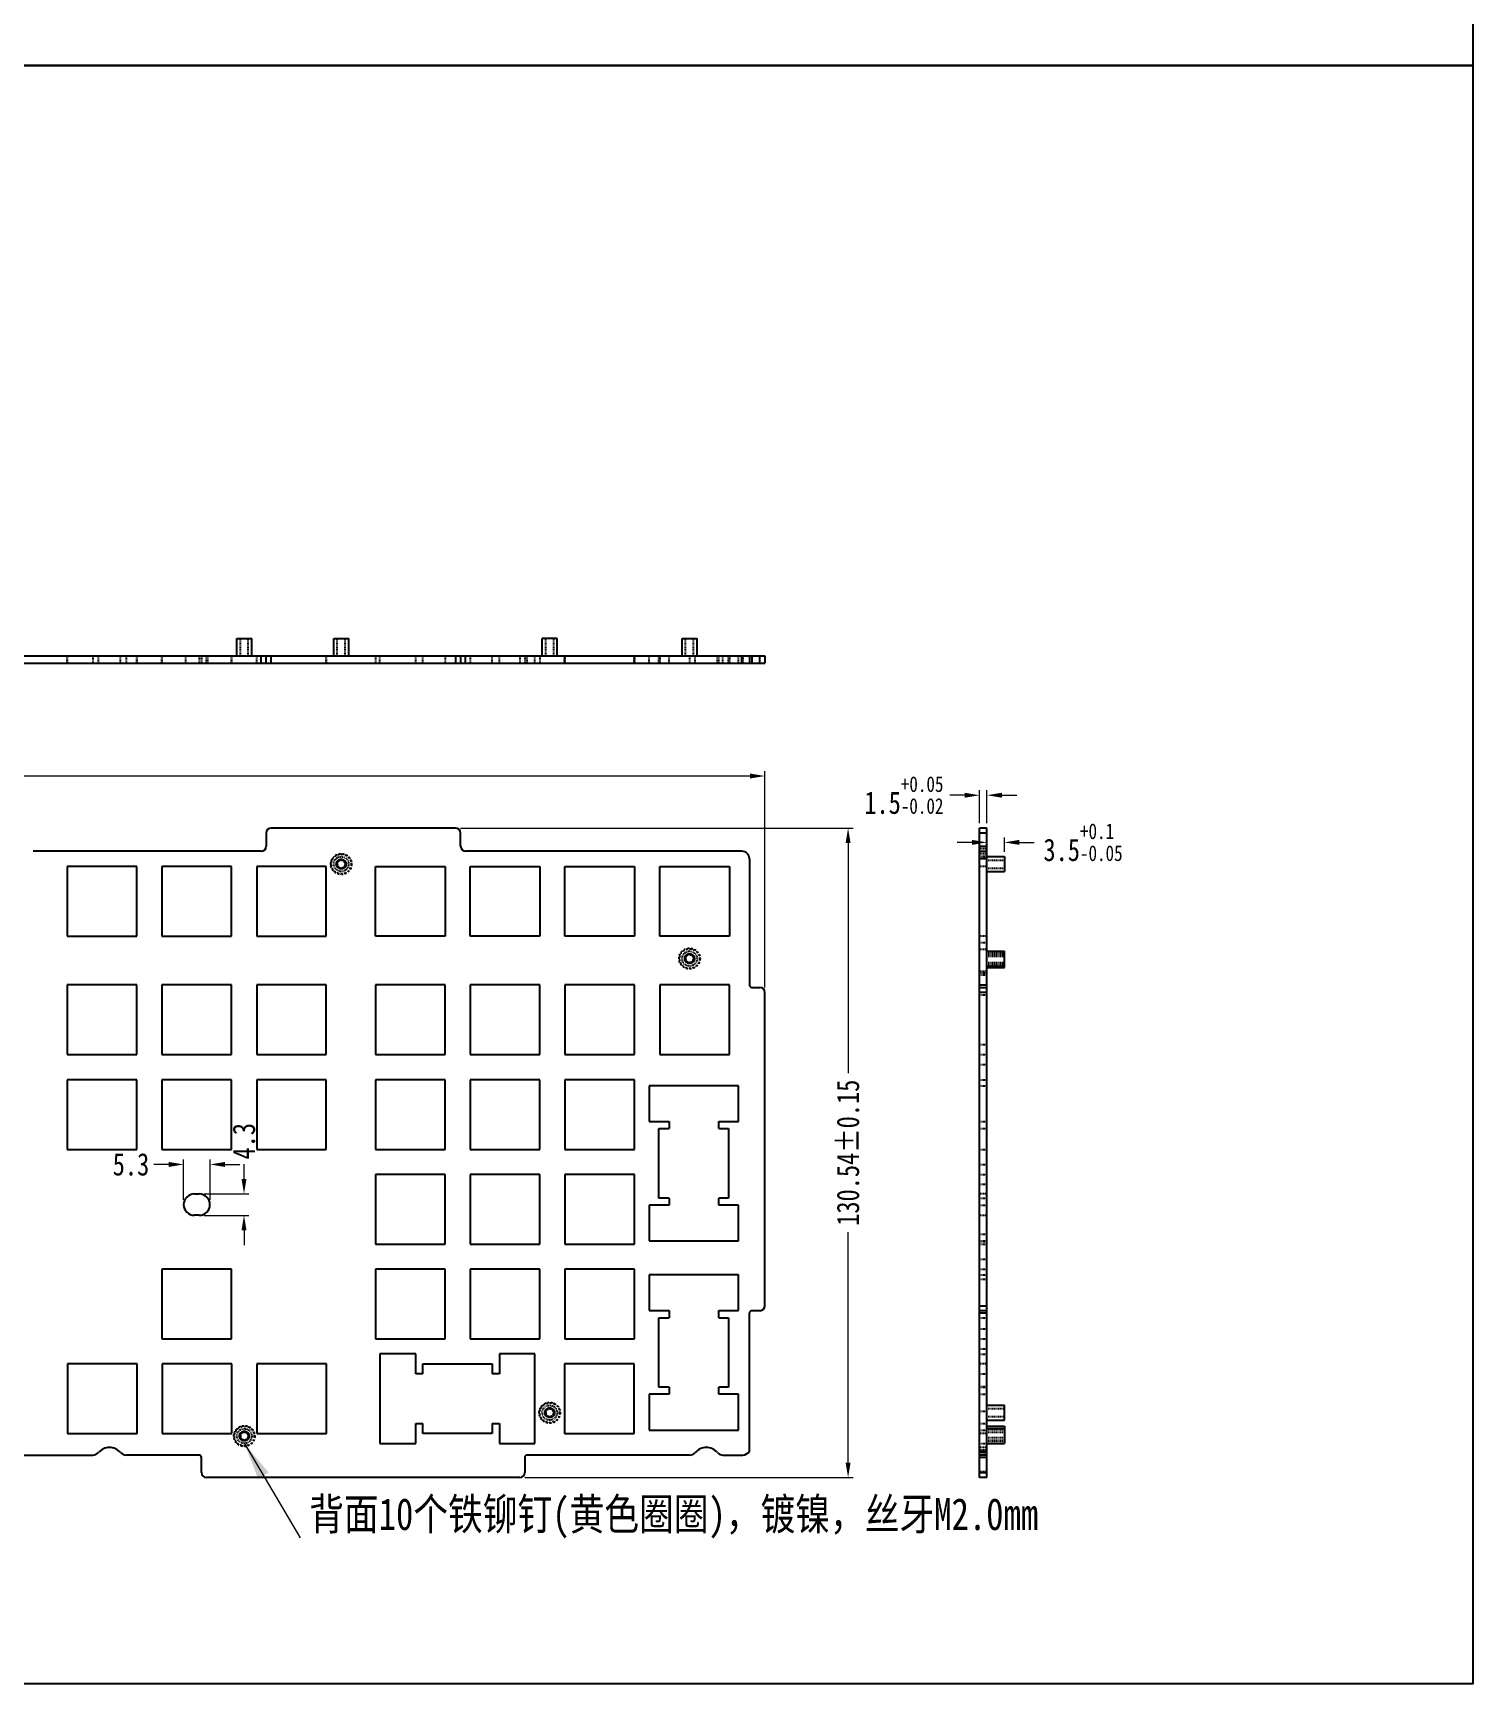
# Model space of a CAD drawing. Header units: inches. Extents: x 409 to 1093, y -306 to 345.
# Drawn here: x 803.4 to 1093, y -306.2 to 25.8 of the extents above; entities that cross this region are included whole.
import ezdxf

# ---------------------------------------------------------------- set-up
doc = ezdxf.new("R2010")
doc.units = ezdxf.units.IN
doc.header["$LTSCALE"] = 1.21
doc.header["$MEASUREMENT"] = 0
doc.header["$PDMODE"] = 3
doc.header["$PDSIZE"] = 0.3125
doc.linetypes.add('HIDDEN', pattern=[0.2, 0.1, -0.1])
doc.layers.get('0').update_dxf_attribs({"linetype": 'CONTINUOUS'})
doc.layers.get('Defpoints').update_dxf_attribs({"linetype": 'CONTINUOUS'})
doc.layers.add('DEFAULT_2', color=8, linetype='HIDDEN')
doc.styles.get("Standard").update_dxf_attribs({"font": 'txt', "width": 0.8})
doc.dimstyles.new('YanXiu', dxfattribs={"dimscale": 1.5, "dimtxt": 3, "dimasz": 2, "dimexe": 0.66, "dimexo": 0.66, "dimgap": 0.66, "dimtad": 0, "dimdsep": 46, "dimtxsty": 'STANDARD', "dimcen": 0, "dimclrd": 3, "dimclre": 6, "dimclrt": 3, "dimazin": 2, "dimtm": 1e-09, "dimtfac": 1, "dimtofl": 0, "dimtmove": 0, "dimatfit": 3, "dimfxl": 1, "dimlwd": 5, "dimlwe": 5, "dimarcsym": 0})

# ---------------------------------------------------------------- blocks, each defined once
blk = doc.blocks.new('*D70')
at = {"color": 6, "lineweight": 5}
for p, q in [((513.02, -166.12), (513.02, -122.64)), ((950.56, -166.12), (950.56, -122.64))]:
    blk.add_line(p, q, dxfattribs=at)
at = {"color": 3, "lineweight": 5}
for p, q in [((516.02, -123.63), (714.9, -123.63)), ((947.56, -123.63), (748.68, -123.63))]:
    blk.add_line(p, q, dxfattribs=at)
at = {"color": 3}
for points in [[(516.02, -123.13), (516.02, -124.13), (513.02, -123.63)], [(947.56, -123.13), (947.56, -124.13), (950.56, -123.63)]]:
    blk.add_solid(points, dxfattribs=at)
at = {"layer": 'Defpoints', "color": 0}
for p in [(950.56, -123.63), (513.02, -167.11), (950.56, -167.11)]:
    blk.add_point(p, dxfattribs=at)
at = {"color": 3, "insert": (731.79, -123.63), "char_height": 4.5, "attachment_point": 5}
blk.add_mtext('437.54%%P0.15', dxfattribs=at)
blk = doc.blocks.new('*D71')
at = {"color": 6, "lineweight": 5}
for p, q in [((889.39, -134.09), (968.29, -134.09)), ((902.29, -264.64), (968.29, -264.64))]:
    blk.add_line(p, q, dxfattribs=at)
at = {"color": 3, "lineweight": 5}
for p, q in [((967.3, -137.09), (967.3, -183.37)), ((967.3, -261.64), (967.3, -215.35))]:
    blk.add_line(p, q, dxfattribs=at)
at = {"color": 3}
for points in [[(966.8, -137.09), (967.8, -137.09), (967.3, -134.09)], [(966.8, -261.64), (967.8, -261.64), (967.3, -264.64)]]:
    blk.add_solid(points, dxfattribs=at)
at = {"layer": 'Defpoints', "color": 0}
for p in [(888.4, -134.09), (901.3, -264.64), (967.3, -264.64)]:
    blk.add_point(p, dxfattribs=at)
at = {"color": 3, "insert": (967.3, -199.36), "char_height": 4.5, "attachment_point": 5, "rotation": 90}
blk.add_mtext('130.54%%P0.15', dxfattribs=at)
blk = doc.blocks.new('*D72')
at = {"color": 3, "lineweight": 5}
for p, q in [((990.73, -127.49), (987.73, -127.49)), ((998.23, -127.49), (1001.23, -127.49))]:
    blk.add_line(p, q, dxfattribs=at)
at = {"color": 6, "lineweight": 5}
for p, q in [((993.73, -133.1), (993.73, -126.5)), ((995.23, -133.1), (995.23, -126.5))]:
    blk.add_line(p, q, dxfattribs=at)
at = {"color": 3}
for points in [[(990.73, -126.99), (990.73, -127.99), (993.73, -127.49)], [(998.23, -126.99), (998.23, -127.99), (995.23, -127.49)]]:
    blk.add_solid(points, dxfattribs=at)
at = {"layer": 'Defpoints', "color": 0}
for p in [(993.73, -127.49), (993.73, -134.09), (995.23, -134.09)]:
    blk.add_point(p, dxfattribs=at)
at = {"color": 3, "insert": (978.52, -127.49), "char_height": 4.5, "attachment_point": 5}
blk.add_mtext('1.5{\\H0.7x;\\S+0.05^ -0.02;}', dxfattribs=at)
blk = doc.blocks.new('*D73')
at = {"color": 6, "lineweight": 5}
for p, q in [((995.23, -138.84), (995.23, -135.98)), ((998.73, -138.84), (998.73, -135.98))]:
    blk.add_line(p, q, dxfattribs=at)
at = {"color": 3, "lineweight": 5}
for p, q in [((992.23, -136.97), (989.23, -136.97)), ((1001.73, -136.97), (1004.73, -136.97))]:
    blk.add_line(p, q, dxfattribs=at)
at = {"color": 3}
for points in [[(992.23, -136.47), (992.23, -137.47), (995.23, -136.97)], [(1001.73, -136.47), (1001.73, -137.47), (998.73, -136.97)]]:
    blk.add_solid(points, dxfattribs=at)
at = {"layer": 'Defpoints', "color": 0}
for p in [(998.73, -136.97), (995.23, -139.83), (998.73, -139.83)]:
    blk.add_point(p, dxfattribs=at)
at = {"color": 3, "insert": (1014.54, -136.97), "char_height": 4.5, "attachment_point": 5}
blk.add_mtext('3.5{\\H0.7x;\\S+0.1^ -0.05;}', dxfattribs=at)
blk = doc.blocks.new('*D76')
at = {"color": 3, "lineweight": 5}
for p, q in [((845.84, -204.65), (845.84, -201.65)), ((845.84, -214.95), (845.84, -217.95))]:
    blk.add_line(p, q, dxfattribs=at)
at = {"color": 6, "lineweight": 5}
for p, q in [((837.84, -207.65), (846.83, -207.65)), ((837.84, -211.95), (846.83, -211.95))]:
    blk.add_line(p, q, dxfattribs=at)
at = {"color": 3}
for points in [[(845.34, -204.65), (846.34, -204.65), (845.84, -207.65)], [(845.34, -214.95), (846.34, -214.95), (845.84, -211.95)]]:
    blk.add_solid(points, dxfattribs=at)
at = {"layer": 'Defpoints', "color": 0}
for p in [(836.85, -207.65), (836.85, -211.95), (845.84, -211.95)]:
    blk.add_point(p, dxfattribs=at)
at = {"color": 3, "insert": (845.84, -197.06), "char_height": 4.5, "attachment_point": 5, "rotation": 90}
blk.add_mtext('4.3', dxfattribs=at)
blk = doc.blocks.new('*D77')
at = {"color": 3, "lineweight": 5}
for p, q in [((830.7, -201.72), (827.7, -201.72)), ((842, -201.72), (845, -201.72))]:
    blk.add_line(p, q, dxfattribs=at)
at = {"color": 6, "lineweight": 5}
for p, q in [((833.7, -208.81), (833.7, -200.73)), ((839, -208.81), (839, -200.73))]:
    blk.add_line(p, q, dxfattribs=at)
at = {"color": 3}
for points in [[(830.7, -201.22), (830.7, -202.22), (833.7, -201.72)], [(842, -201.22), (842, -202.22), (839, -201.72)]]:
    blk.add_solid(points, dxfattribs=at)
at = {"layer": 'Defpoints', "color": 0}
for p in [(833.7, -201.72), (833.7, -209.8), (839, -209.8)]:
    blk.add_point(p, dxfattribs=at)
at = {"color": 3, "insert": (823.11, -201.72), "char_height": 4.5, "attachment_point": 5}
blk.add_mtext('5.3', dxfattribs=at)

msp = doc.modelspace()

# ---------------------------------------------------------------- linework, layer by layer
at = {"color": 7, "linetype": 'Continuous'}
for p, q in [((844.403, -95.951), (847.403, -95.951)), ((844.403, -99.451), (844.403, -95.951)), ((847.403, -99.451), (847.403, -95.951)), ((863.883, -95.951), (866.883, -95.951)), ((863.883, -99.451), (863.883, -95.951)), ((866.883, -99.451), (866.883, -95.951)), ((908.803, -95.951), (905.803, -95.951)), ((905.803, -99.451), (905.803, -95.951)), ((908.803, -99.451), (908.803, -95.951)), ((933.927, -95.951), (936.927, -95.951)), ((933.927, -99.451), (933.927, -95.951)), ((936.927, -99.451), (936.927, -95.951)), ((513.022, -99.451), (950.563, -99.451)), ((849.295, -100.951), (849.295, -99.451)), ((850.295, -100.951), (850.295, -99.451)), ((851.295, -100.951), (851.295, -99.451)), ((888.395, -99.451), (888.395, -100.951)), ((889.395, -99.451), (889.395, -100.951)), ((890.395, -100.951), (890.395, -99.451)), ((945.957, -100.951), (945.957, -99.451)), ((947.457, -99.451), (947.457, -100.951)), ((947.957, -99.451), (947.957, -100.951)), ((949.563, -100.951), (949.563, -99.451)), ((950.563, -99.451), (950.563, -100.951)), ((513.022, -100.951), (950.563, -100.951)), ((850.295, -135.093), (850.295, -137.75)), ((888.395, -134.093), (851.295, -134.093)), ((889.395, -137.75), (889.395, -135.093)), ((993.728, -264.637), (993.728, -134.093)), ((995.228, -134.093), (993.728, -134.093)), ((995.228, -135.093), (993.728, -135.093)), ((995.228, -264.637), (995.228, -134.093)), ((849.295, -138.75), (803.412, -138.75)), ((945.957, -138.75), (890.395, -138.75)), ((993.728, -137.75), (995.228, -137.75)), ((993.728, -138.75), (995.228, -138.75)), ((824.283, -141.83), (810.283, -141.83)), ((810.283, -141.83), (810.283, -155.83)), ((824.283, -155.83), (824.283, -141.83)), ((843.333, -141.83), (829.333, -141.83)), ((829.333, -141.83), (829.333, -155.83)), ((843.333, -155.83), (843.333, -141.83)), ((862.383, -141.83), (848.383, -141.83)), ((848.383, -141.83), (848.383, -155.83)), ((862.383, -155.83), (862.383, -141.83)), ((872.277, -141.83), (886.277, -141.83)), ((872.277, -155.83), (872.277, -141.83)), ((886.277, -141.83), (886.277, -155.83)), ((891.327, -141.83), (905.327, -141.83)), ((891.327, -155.83), (891.327, -141.83)), ((905.327, -141.83), (905.327, -155.83)), ((910.377, -141.83), (924.377, -141.83)), ((910.377, -155.83), (910.377, -141.83)), ((924.377, -141.83), (924.377, -155.83)), ((929.427, -141.83), (943.427, -141.83)), ((929.427, -155.83), (929.427, -141.83)), ((943.427, -141.83), (943.427, -155.83)), ((947.457, -140.25), (947.457, -165.615)), ((995.228, -140.25), (993.728, -140.25)), ((995.228, -139.83), (998.728, -139.83)), ((998.728, -139.832), (998.728, -142.829)), ((995.228, -142.83), (998.728, -142.83)), ((810.283, -155.83), (824.283, -155.83)), ((829.333, -155.83), (843.333, -155.83)), ((848.383, -155.83), (862.383, -155.83)), ((886.277, -155.83), (872.277, -155.83)), ((905.327, -155.83), (891.327, -155.83)), ((924.377, -155.83), (910.377, -155.83)), ((943.427, -155.83), (929.427, -155.83)), ((995.228, -158.83), (998.728, -158.83)), ((998.728, -162.152), (998.728, -158.832)), ((995.228, -161.83), (998.728, -161.83)), ((995.228, -162.152), (998.728, -162.152)), ((824.283, -165.629), (810.283, -165.629)), ((810.283, -165.629), (810.283, -179.629)), ((824.283, -179.629), (824.283, -165.629)), ((843.333, -165.629), (829.333, -165.629)), ((829.333, -165.629), (829.333, -179.629)), ((843.333, -179.629), (843.333, -165.629)), ((862.383, -165.629), (848.383, -165.629)), ((848.383, -165.629), (848.383, -179.629)), ((862.383, -179.629), (862.383, -165.629)), ((886.277, -165.629), (872.277, -165.629)), ((872.277, -165.629), (872.277, -179.629)), ((886.277, -179.629), (886.277, -165.629)), ((905.327, -165.629), (891.327, -165.629)), ((891.327, -165.629), (891.327, -179.629)), ((905.327, -179.629), (905.327, -165.629)), ((924.377, -165.629), (910.377, -165.629)), ((910.377, -165.629), (910.377, -179.629)), ((924.377, -179.629), (924.377, -165.629)), ((943.427, -165.629), (929.427, -165.629)), ((929.427, -165.629), (929.427, -179.629)), ((943.427, -179.629), (943.427, -165.629)), ((993.728, -165.615), (995.228, -165.615)), ((947.957, -166.115), (949.563, -166.115)), ((950.563, -230.115), (950.563, -167.115)), ((993.728, -166.115), (995.228, -166.115)), ((995.228, -167.115), (993.728, -167.115)), ((810.283, -179.629), (824.283, -179.629)), ((829.333, -179.629), (843.333, -179.629)), ((848.383, -179.629), (862.383, -179.629)), ((872.277, -179.629), (886.277, -179.629)), ((891.327, -179.629), (905.327, -179.629)), ((910.377, -179.629), (924.377, -179.629)), ((929.427, -179.629), (943.427, -179.629)), ((824.283, -184.679), (810.283, -184.679)), ((810.283, -184.679), (810.283, -198.679)), ((824.283, -198.679), (824.283, -184.679)), ((843.333, -184.679), (829.333, -184.679)), ((829.333, -184.679), (829.333, -198.679)), ((843.333, -198.679), (843.333, -184.679)), ((862.383, -184.679), (848.383, -184.679)), ((848.383, -184.679), (848.383, -198.679)), ((862.383, -198.679), (862.383, -184.679)), ((886.277, -184.679), (872.277, -184.679)), ((872.277, -184.679), (872.277, -198.679)), ((886.277, -198.679), (886.277, -184.679)), ((905.327, -184.679), (891.327, -184.679)), ((891.327, -184.679), (891.327, -198.679)), ((905.327, -198.679), (905.327, -184.679)), ((924.377, -184.679), (910.377, -184.679)), ((910.377, -184.679), (910.377, -198.679)), ((924.377, -198.679), (924.377, -184.679)), ((945.292, -185.934), (927.292, -185.934)), ((927.292, -185.934), (927.292, -193.077)), ((945.292, -193.077), (945.292, -185.934)), ((927.292, -193.077), (931.292, -193.077)), ((929.277, -194.521), (931.292, -194.521)), ((929.277, -208.491), (929.277, -194.521)), ((931.292, -193.077), (931.292, -194.521)), ((941.292, -193.077), (945.292, -193.077)), ((941.292, -194.521), (941.292, -193.077)), ((941.292, -194.521), (943.277, -194.521)), ((943.277, -194.521), (943.277, -208.491)), ((810.283, -198.679), (824.283, -198.679)), ((829.333, -198.679), (843.333, -198.679)), ((848.383, -198.679), (862.383, -198.679)), ((872.277, -198.679), (886.277, -198.679)), ((891.327, -198.679), (905.327, -198.679)), ((910.377, -198.679), (924.377, -198.679)), ((886.277, -203.729), (872.277, -203.729)), ((872.277, -203.729), (872.277, -217.729)), ((886.277, -217.729), (886.277, -203.729)), ((905.327, -203.729), (891.327, -203.729)), ((891.327, -203.729), (891.327, -217.729)), ((905.327, -217.729), (905.327, -203.729)), ((924.377, -203.729), (910.377, -203.729)), ((910.377, -203.729), (910.377, -217.729)), ((924.377, -217.729), (924.377, -203.729)), ((835.848, -207.647), (836.848, -207.647)), ((931.292, -208.491), (929.277, -208.491)), ((931.292, -208.491), (931.292, -209.906)), ((943.277, -208.491), (941.292, -208.491)), ((941.292, -209.906), (941.292, -208.491)), ((836.848, -211.947), (835.848, -211.947)), ((931.292, -209.906), (927.292, -209.906)), ((927.292, -209.906), (927.292, -217.106)), ((945.292, -209.906), (941.292, -209.906)), ((945.292, -217.106), (945.292, -209.906)), ((872.277, -217.729), (886.277, -217.729)), ((891.327, -217.729), (905.327, -217.729)), ((910.377, -217.729), (924.377, -217.729)), ((927.292, -217.106), (945.292, -217.106)), ((843.333, -222.779), (829.333, -222.779)), ((829.333, -222.779), (829.333, -236.779)), ((843.333, -236.779), (843.333, -222.779)), ((886.277, -222.779), (872.277, -222.779)), ((872.277, -222.779), (872.277, -236.779)), ((886.277, -236.779), (886.277, -222.779)), ((905.327, -222.779), (891.327, -222.779)), ((891.327, -222.779), (891.327, -236.779)), ((905.327, -236.779), (905.327, -222.779)), ((924.377, -222.779), (910.377, -222.779)), ((910.377, -222.779), (910.377, -236.779)), ((924.377, -236.779), (924.377, -222.779)), ((945.292, -223.934), (927.292, -223.934)), ((927.292, -223.934), (927.292, -231.077)), ((945.292, -231.077), (945.292, -223.934)), ((927.292, -231.077), (931.292, -231.077)), ((931.292, -231.077), (931.292, -232.521)), ((941.292, -231.077), (945.292, -231.077)), ((941.292, -232.521), (941.292, -231.077)), ((947.457, -259.351), (947.457, -231.615)), ((949.563, -231.115), (947.957, -231.115)), ((993.728, -230.115), (995.228, -230.115)), ((995.228, -231.115), (993.728, -231.115)), ((995.228, -231.615), (993.728, -231.615)), ((929.277, -232.521), (931.292, -232.521)), ((929.277, -246.491), (929.277, -232.521)), ((941.292, -232.521), (943.277, -232.521)), ((943.277, -232.521), (943.277, -246.491)), ((829.333, -236.779), (843.333, -236.779)), ((872.277, -236.779), (886.277, -236.779)), ((891.327, -236.779), (905.327, -236.779)), ((910.377, -236.779), (924.377, -236.779)), ((824.323, -241.829), (810.323, -241.829)), ((810.323, -241.829), (810.323, -255.829)), ((824.323, -255.829), (824.323, -241.829)), ((843.373, -241.829), (829.373, -241.829)), ((829.373, -241.829), (829.373, -255.829)), ((843.373, -255.829), (843.373, -241.829)), ((862.423, -241.829), (848.423, -241.829)), ((848.423, -241.829), (848.423, -255.829)), ((862.423, -255.829), (862.423, -241.829)), ((880.357, -239.814), (873.157, -239.814)), ((873.157, -239.814), (873.157, -257.814)), ((880.357, -243.814), (880.357, -239.814)), ((881.772, -241.829), (895.742, -241.829)), ((881.772, -243.814), (881.772, -241.829)), ((895.742, -241.829), (895.742, -243.814)), ((904.329, -239.814), (897.185, -239.814)), ((897.185, -239.814), (897.185, -243.814)), ((904.329, -257.814), (904.329, -239.814)), ((924.277, -241.829), (910.277, -241.829)), ((910.277, -241.829), (910.277, -255.829)), ((924.277, -255.829), (924.277, -241.829)), ((881.772, -243.814), (880.357, -243.814)), ((897.185, -243.814), (895.742, -243.814)), ((931.292, -247.906), (927.292, -247.906)), ((927.292, -247.906), (927.292, -255.106)), ((931.292, -246.491), (929.277, -246.491)), ((931.292, -246.491), (931.292, -247.906)), ((943.277, -246.491), (941.292, -246.491)), ((941.292, -247.906), (941.292, -246.491)), ((945.292, -247.906), (941.292, -247.906)), ((945.292, -255.106), (945.292, -247.906)), ((995.228, -250.137), (998.728, -250.137)), ((998.728, -253.137), (998.728, -250.137)), ((880.357, -253.814), (881.772, -253.814)), ((880.357, -257.814), (880.357, -253.814)), ((881.772, -255.829), (881.772, -253.814)), ((895.742, -253.814), (897.185, -253.814)), ((895.742, -253.814), (895.742, -255.829)), ((897.185, -253.814), (897.185, -257.814)), ((927.292, -255.106), (945.292, -255.106)), ((995.228, -253.137), (998.728, -253.137)), ((995.228, -254.329), (998.728, -254.329)), ((995.228, -254.829), (998.728, -254.829)), ((998.728, -254.33), (998.728, -257.827)), ((810.323, -255.829), (824.323, -255.829)), ((829.373, -255.829), (843.373, -255.829)), ((848.423, -255.829), (862.423, -255.829)), ((873.157, -257.814), (880.357, -257.814)), ((895.742, -255.829), (881.772, -255.829)), ((897.185, -257.814), (904.329, -257.814)), ((910.277, -255.829), (924.277, -255.829)), ((995.228, -257.829), (998.728, -257.829)), ((764.791, -260.137), (815.44, -260.137)), ((836.795, -260.137), (822.147, -260.137)), ((837.295, -263.637), (837.295, -260.637)), ((902.295, -260.637), (902.295, -263.637)), ((935.443, -260.137), (902.795, -260.137)), ((942.149, -260.137), (946.138, -260.137)), ((993.728, -259.351), (995.228, -259.351)), ((995.228, -260.137), (993.728, -260.137)), ((995.228, -260.637), (993.728, -260.637)), ((901.295, -264.637), (838.295, -264.637)), ((993.728, -263.637), (995.228, -263.637)), ((995.228, -264.637), (993.728, -264.637))]:
    msp.add_line(p, q, dxfattribs=at)
for points in [[(409.423, 344.652), (1092.951, 344.652), (1092.951, 19.243), (409.423, 19.243)], [(409.423, 19.243), (1092.951, 19.243), (1092.951, -306.166), (409.423, -306.166)]]:
    msp.add_lwpolyline(points, close=True)
for centre, radius, start, end in [((851.295, -135.093), 1, 90, 180), ((888.395, -135.093), 1, 0, 90), ((849.295, -137.75), 1, 270, 0), ((890.395, -137.75), 1, 180, 270), ((945.957, -140.25), 1.5, 0, 90), ((947.957, -165.615), 0.5, 180, 270), ((949.563, -167.115), 1, 0, 90), ((835.848, -209.797), 2.15, 90, 270), ((836.848, -209.797), 2.15, 270, 90), ((947.957, -231.615), 0.5, 90, 180), ((949.563, -230.115), 1, 270, 360), ((818.793, -261.637), 3, 41.81283, 138.02035), ((938.797, -261.637), 3, 41.81283, 138.02014), ((815.44, -258.637), 1.5, 270, 318.52082), ((822.147, -258.637), 1.5, 221.81283, 270), ((836.795, -260.637), 0.5, 0, 90), ((902.795, -260.637), 0.5, 90, 180), ((935.443, -258.637), 1.5, 270, 318.52072), ((942.151, -258.637), 1.5, 221.81283, 269.93832), ((946.138, -258.637), 1.5, 270, 331.57445), ((838.295, -263.637), 1, 180, 270), ((901.295, -263.637), 1, 270, 360)]:
    msp.add_arc(centre, radius, start, end, dxfattribs=at)
at = {"layer": 'DEFAULT_2', "color": 8, "linetype": 'HIDDEN'}
for p, q in [((845.103, -99.451), (845.103, -95.951)), ((846.703, -99.451), (846.703, -95.951)), ((864.583, -99.451), (864.583, -95.951)), ((866.183, -99.451), (866.183, -95.951)), ((906.503, -99.451), (906.503, -95.951)), ((908.103, -99.451), (908.103, -95.951)), ((934.627, -99.451), (934.627, -95.951)), ((936.227, -99.451), (936.227, -95.951)), ((810.283, -100.951), (810.283, -99.451)), ((810.323, -100.951), (810.323, -99.451)), ((815.44, -99.451), (815.44, -100.951)), ((816.563, -100.951), (816.563, -99.451)), ((821.029, -100.951), (821.029, -99.451)), ((822.147, -99.451), (822.147, -100.951)), ((824.283, -100.951), (824.283, -99.451)), ((824.323, -100.951), (824.323, -99.451)), ((829.333, -100.951), (829.333, -99.451)), ((829.373, -100.951), (829.373, -99.451)), ((834.148, -100.951), (834.148, -99.451)), ((836.795, -99.451), (836.795, -100.951)), ((837.295, -99.451), (837.295, -100.951)), ((838.295, -100.951), (838.295, -99.451)), ((838.548, -100.951), (838.548, -99.451)), ((843.333, -100.951), (843.333, -99.451)), ((843.373, -100.951), (843.373, -99.451)), ((848.383, -100.951), (848.383, -99.451)), ((848.423, -100.951), (848.423, -99.451)), ((862.383, -100.951), (862.383, -99.451)), ((862.423, -100.951), (862.423, -99.451)), ((872.277, -99.451), (872.277, -100.951)), ((873.157, -100.951), (873.157, -99.451)), ((880.357, -100.951), (880.357, -99.451)), ((881.772, -100.951), (881.772, -99.451)), ((886.277, -99.451), (886.277, -100.951)), ((891.327, -99.451), (891.327, -100.951)), ((895.742, -100.951), (895.742, -99.451)), ((897.185, -100.951), (897.185, -99.451)), ((901.295, -99.451), (901.295, -100.951)), ((902.295, -99.451), (902.295, -100.951)), ((902.795, -100.951), (902.795, -99.451)), ((904.329, -100.951), (904.329, -99.451)), ((905.327, -99.451), (905.327, -100.951)), ((910.277, -100.951), (910.277, -99.451)), ((910.377, -99.451), (910.377, -100.951)), ((924.277, -100.951), (924.277, -99.451)), ((924.377, -99.451), (924.377, -100.951)), ((927.292, -100.951), (927.292, -99.451)), ((929.277, -100.951), (929.277, -99.451)), ((929.427, -99.451), (929.427, -100.951)), ((931.292, -100.951), (931.292, -99.451)), ((935.443, -99.451), (935.443, -100.951)), ((936.567, -100.951), (936.567, -99.451)), ((941.033, -100.951), (941.033, -99.451)), ((941.292, -100.951), (941.292, -99.451)), ((942.149, -100.951), (942.149, -99.451)), ((943.277, -100.951), (943.277, -99.451)), ((943.427, -99.451), (943.427, -100.951)), ((945.292, -100.951), (945.292, -99.451)), ((946.138, -99.451), (946.138, -100.951)), ((995.228, -138.25), (993.728, -138.25)), ((995.228, -139.25), (993.728, -139.25)), ((993.728, -139.75), (995.228, -139.75)), ((993.728, -140.13), (995.228, -140.13)), ((993.728, -140.162), (995.228, -140.162)), ((995.228, -141.83), (993.728, -141.83)), ((995.228, -140.53), (998.728, -140.53)), ((995.228, -142.13), (998.728, -142.13)), ((995.228, -155.83), (993.728, -155.83)), ((993.728, -157.127), (995.228, -157.127)), ((995.228, -158.53), (993.728, -158.53)), ((995.228, -159.152), (998.728, -159.152)), ((995.228, -159.53), (998.728, -159.53)), ((995.228, -159.852), (998.728, -159.852)), ((995.228, -161.13), (998.728, -161.13)), ((995.228, -161.452), (998.728, -161.452)), ((995.228, -162.93), (993.728, -162.93)), ((993.728, -163.19), (995.228, -163.19)), ((993.728, -163.614), (995.228, -163.614)), ((993.728, -167.614), (995.228, -167.614)), ((993.728, -177.614), (995.228, -177.614)), ((993.728, -179.629), (995.228, -179.629)), ((993.728, -181.614), (995.228, -181.614)), ((993.728, -184.679), (995.228, -184.679)), ((993.728, -185.934), (995.228, -185.934)), ((993.728, -193.077), (995.228, -193.077)), ((993.728, -194.521), (995.228, -194.521)), ((993.728, -198.679), (995.228, -198.679)), ((993.728, -201.714), (995.228, -201.714)), ((993.728, -203.729), (995.228, -203.729)), ((993.728, -205.714), (995.228, -205.714)), ((995.228, -207.597), (993.728, -207.597)), ((993.728, -208.491), (995.228, -208.491)), ((993.728, -209.906), (995.228, -209.906)), ((995.228, -211.997), (993.728, -211.997)), ((993.728, -215.714), (995.228, -215.714)), ((993.728, -217.106), (995.228, -217.106)), ((993.728, -217.214), (995.228, -217.214)), ((993.728, -217.729), (995.228, -217.729)), ((993.728, -220.779), (995.228, -220.779)), ((993.728, -222.779), (995.228, -222.779)), ((993.728, -223.934), (995.228, -223.934)), ((993.728, -224.779), (995.228, -224.779)), ((993.728, -231.077), (995.228, -231.077)), ((993.728, -232.521), (995.228, -232.521)), ((993.728, -234.779), (995.228, -234.779)), ((993.728, -236.779), (995.228, -236.779)), ((993.728, -238.779), (995.228, -238.779)), ((993.728, -239.829), (995.228, -239.829)), ((995.228, -241.829), (993.728, -241.829)), ((993.728, -243.814), (995.228, -243.814)), ((993.728, -246.329), (995.228, -246.329)), ((993.728, -246.491), (995.228, -246.491)), ((993.728, -247.906), (995.228, -247.906)), ((993.728, -251.329), (995.228, -251.329)), ((998.728, -250.837), (995.228, -250.837)), ((993.728, -253.814), (995.228, -253.814)), ((993.728, -255.106), (995.228, -255.106)), ((998.728, -252.437), (995.228, -252.437)), ((995.228, -255.029), (998.728, -255.029)), ((995.228, -255.529), (998.728, -255.529)), ((995.228, -255.829), (993.728, -255.829)), ((993.728, -257.829), (995.228, -257.829)), ((995.228, -258.637), (993.728, -258.637)), ((995.228, -256.629), (998.728, -256.629)), ((995.228, -257.129), (998.728, -257.129)), ((995.228, -257.329), (998.728, -257.329)), ((995.228, -259.137), (993.728, -259.137)), ((995.228, -259.537), (993.728, -259.537)), ((993.728, -259.637), (995.228, -259.637)), ((995.228, -263.537), (993.728, -263.537))]:
    msp.add_line(p, q, dxfattribs=at)
at = {"layer": 'DEFAULT_2', "color": 2, "linetype": 'HIDDEN', "ltscale": 3}
for centre, radius in [((865.383, -141.33), 2.1), ((865.383, -141.33), 2), ((935.427, -160.33), 2.1), ((935.427, -160.33), 2), ((907.303, -251.637), 2.1), ((907.303, -251.637), 2), ((845.903, -256.329), 2.1), ((845.903, -256.329), 2)]:
    msp.add_circle(centre, radius, dxfattribs=at)
at = {"layer": 'DEFAULT_2', "color": 8, "linetype": 'HIDDEN'}
for centre, radius in [((865.383, -141.33), 1.5), ((865.383, -141.33), 0.8), ((935.427, -160.33), 1.5), ((935.427, -160.33), 0.8), ((907.303, -251.637), 1.5), ((907.303, -251.637), 0.8), ((845.903, -256.329), 1.5), ((845.903, -256.329), 0.8)]:
    msp.add_circle(centre, radius, dxfattribs=at)
at = {"layer": 'DEFAULT_2', "color": 2, "linetype": 'HIDDEN', "ltscale": 3}
for centre in [(865.383, -141.33), (935.427, -160.33), (907.303, -251.637), (845.903, -256.329)]:
    msp.add_arc(centre, 0.8, 14.02007, 349.76183, dxfattribs=at)
for points, knots in [([(864.805, -140.535), (864.971, -140.414), (865.391, -140.278), (866.012, -140.488), (866.39, -141.025), (866.375, -141.681), (865.973, -142.201), (865.342, -142.381), (864.727, -142.152), (864.367, -141.602), (864.404, -140.947), (864.822, -140.441), (865.459, -140.281), (866.066, -140.53), (866.407, -141.091), (866.349, -141.745), (865.915, -142.237), (865.273, -142.376), (864.674, -142.107), (864.352, -141.536), (864.431, -140.884), (864.881, -140.406), (865.527, -140.288), (866.117, -140.577), (866.421, -141.159), (866.32, -141.807), (865.855, -142.27), (865.205, -142.367), (864.625, -142.059), (864.34, -141.468), (864.462, -140.823), (864.943, -140.376), (865.593, -140.299), (865.977, -140.52), (866.114, -140.672)], [0, 0, 0, 0, 0.0312476, 0.0624971, 0.0937489, 0.1250021, 0.1562545, 0.1875048, 0.2187528, 0.25, 0.2812478, 0.3124976, 0.3437497, 0.3750029, 0.4062551, 0.437505, 0.4687528, 0.5, 0.531248, 0.5624981, 0.5937504, 0.6250037, 0.6562556, 0.6875051, 0.7187528, 0.75, 0.7812482, 0.8124987, 0.8437513, 0.8750044, 0.906256, 0.9375053, 0.9687528, 1, 1, 1, 1]), ([(864.573, -140.837), (864.52, -140.946), (864.456, -141.188), (864.509, -141.559), (864.71, -141.876), (864.923, -142.012), (865.037, -142.052)], [0, 0, 0, 0, 0.2502593, 0.5002707, 0.7502686, 1, 1, 1, 1]), ([(934.849, -159.535), (935.015, -159.414), (935.435, -159.278), (936.056, -159.488), (936.434, -160.025), (936.419, -160.681), (936.017, -161.201), (935.386, -161.381), (934.771, -161.152), (934.411, -160.602), (934.448, -159.947), (934.866, -159.441), (935.503, -159.281), (936.11, -159.53), (936.451, -160.091), (936.393, -160.745), (935.959, -161.237), (935.317, -161.376), (934.718, -161.107), (934.396, -160.536), (934.475, -159.884), (934.925, -159.406), (935.571, -159.288), (936.161, -159.577), (936.465, -160.159), (936.364, -160.807), (935.899, -161.27), (935.249, -161.367), (934.669, -161.059), (934.384, -160.468), (934.506, -159.823), (934.987, -159.376), (935.638, -159.299), (936.021, -159.52), (936.158, -159.672)], [0, 0, 0, 0, 0.0312476, 0.0624971, 0.0937489, 0.1250021, 0.1562545, 0.1875048, 0.2187528, 0.25, 0.2812478, 0.3124976, 0.3437497, 0.3750029, 0.4062551, 0.437505, 0.4687528, 0.5, 0.531248, 0.5624981, 0.5937504, 0.6250037, 0.6562556, 0.6875051, 0.7187528, 0.75, 0.7812482, 0.8124987, 0.8437513, 0.8750044, 0.906256, 0.9375053, 0.9687528, 1, 1, 1, 1]), ([(934.617, -159.837), (934.564, -159.946), (934.5, -160.188), (934.554, -160.559), (934.754, -160.876), (934.967, -161.012), (935.081, -161.052)], [0, 0, 0, 0, 0.2502593, 0.5002707, 0.7502686, 1, 1, 1, 1]), ([(906.725, -250.841), (906.89, -250.721), (907.311, -250.585), (907.932, -250.795), (908.31, -251.332), (908.294, -251.988), (907.893, -252.508), (907.262, -252.688), (906.646, -252.459), (906.287, -251.909), (906.323, -251.254), (906.742, -250.748), (907.378, -250.588), (907.986, -250.837), (908.327, -251.398), (908.269, -252.052), (907.835, -252.544), (907.193, -252.683), (906.594, -252.414), (906.271, -251.842), (906.35, -251.191), (906.801, -250.713), (907.447, -250.595), (908.037, -250.884), (908.34, -251.465), (908.24, -252.114), (907.774, -252.577), (907.125, -252.674), (906.545, -252.366), (906.26, -251.775), (906.382, -251.129), (906.863, -250.682), (907.513, -250.606), (907.897, -250.827), (908.033, -250.979)], [0, 0, 0, 0, 0.0312476, 0.0624971, 0.0937489, 0.1250021, 0.1562545, 0.1875048, 0.2187528, 0.25, 0.2812478, 0.3124976, 0.3437497, 0.3750029, 0.4062551, 0.437505, 0.4687528, 0.5, 0.531248, 0.5624981, 0.5937504, 0.6250037, 0.6562556, 0.6875051, 0.7187528, 0.75, 0.7812482, 0.8124987, 0.8437513, 0.8750044, 0.906256, 0.9375053, 0.9687528, 1, 1, 1, 1]), ([(906.493, -251.144), (906.44, -251.253), (906.376, -251.495), (906.429, -251.866), (906.63, -252.183), (906.843, -252.319), (906.957, -252.358)], [0, 0, 0, 0, 0.2502593, 0.5002707, 0.7502686, 1, 1, 1, 1]), ([(845.325, -255.533), (845.49, -255.413), (845.911, -255.276), (846.532, -255.486), (846.909, -256.023), (846.894, -256.68), (846.493, -257.199), (845.862, -257.379), (845.246, -257.15), (844.887, -256.601), (844.923, -255.945), (845.341, -255.439), (845.978, -255.279), (846.586, -255.529), (846.927, -256.09), (846.869, -256.744), (846.435, -257.236), (845.793, -257.374), (845.194, -257.106), (844.871, -256.534), (844.95, -255.882), (845.401, -255.404), (846.047, -255.287), (846.637, -255.575), (846.94, -256.157), (846.84, -256.806), (846.374, -257.269), (845.725, -257.365), (845.145, -257.058), (844.86, -256.466), (844.982, -255.821), (845.463, -255.374), (846.113, -255.297), (846.497, -255.518), (846.633, -255.67)], [0, 0, 0, 0, 0.0312476, 0.0624971, 0.0937489, 0.1250021, 0.1562545, 0.1875048, 0.2187528, 0.25, 0.2812478, 0.3124976, 0.3437497, 0.3750029, 0.4062551, 0.437505, 0.4687528, 0.5, 0.531248, 0.5624981, 0.5937504, 0.6250037, 0.6562556, 0.6875051, 0.7187528, 0.75, 0.7812482, 0.8124987, 0.8437513, 0.8750044, 0.906256, 0.9375053, 0.9687528, 1, 1, 1, 1]), ([(845.093, -255.835), (845.04, -255.945), (844.976, -256.187), (845.029, -256.557), (845.23, -256.874), (845.443, -257.01), (845.557, -257.05)], [0, 0, 0, 0, 0.2502593, 0.5002707, 0.7502686, 1, 1, 1, 1])]:
    msp.add_open_spline(points, degree=3, knots=knots, dxfattribs=at)

# ---------------------------------------------------------------- texts
at = {"insert": (858.95, -268.809), "char_height": 6.4, "width": 174.82957, "attachment_point": 1}
msp.add_mtext('{\\fSimSun|b0|i0|c134|p2;\\C1;背面10个铁铆钉(黄色圈圈)，镀镍，丝牙M2.0mm}', dxfattribs=at)

# ---------------------------------------------------------------- dimensions: what is measured, and where the dimension line sits
for base, p1, p2, text, picture, middle in [((950.563, -123.626), (513.022, -167.115), (950.563, -167.115), '<>%%P0.15', '*D70', (731.792, -123.626)), ((993.728, -127.488), (995.228, -134.093), (993.728, -134.093), '<>{\\H0.7x;\\S+0.05^ -0.02;}', '*D72', (978.518, -127.488)), ((998.728, -136.971), (995.228, -139.83), (998.728, -139.832), '<>{\\H0.7x;\\S+0.1^ -0.05;}', '*D73', (1014.538, -136.971))]:
    dim = msp.add_linear_dim(base=base, p1=p1, p2=p2, text=text, dimstyle='YanXiu')
    dim.commit()
    dim.dimension.update_dxf_attribs({"geometry": picture, "text_midpoint": middle})
dim = msp.add_linear_dim(base=(967.295, -264.637), p1=(888.395, -134.093), p2=(901.295, -264.637), angle=90, text='<>%%P0.15', dimstyle='YanXiu')
dim.commit()
dim.dimension.update_dxf_attribs({"geometry": '*D71', "text_midpoint": (967.295, -199.365)})
dim = msp.add_linear_dim(base=(845.84, -211.947), p1=(836.848, -207.647), p2=(836.848, -211.947), angle=90, dimstyle='YanXiu')
dim.commit()
dim.dimension.update_dxf_attribs({"geometry": '*D76', "text_midpoint": (845.84, -197.057), "dimtype": 160})
dim = msp.add_linear_dim(base=(833.698, -201.719), p1=(838.998, -209.797), p2=(833.698, -209.797), dimstyle='YanXiu')
dim.commit()
dim.dimension.update_dxf_attribs({"geometry": '*D77', "text_midpoint": (823.108, -201.719)})

# ---------------------------------------------------------------- leaders
msp.add_leader([(845.903, -257.829), (857.125, -276.76)], dimstyle='YanXiu', override={"dimasz": 5, "dimgap": 0.66, "dimtad": 0})

doc.saveas('drawing.dxf')
